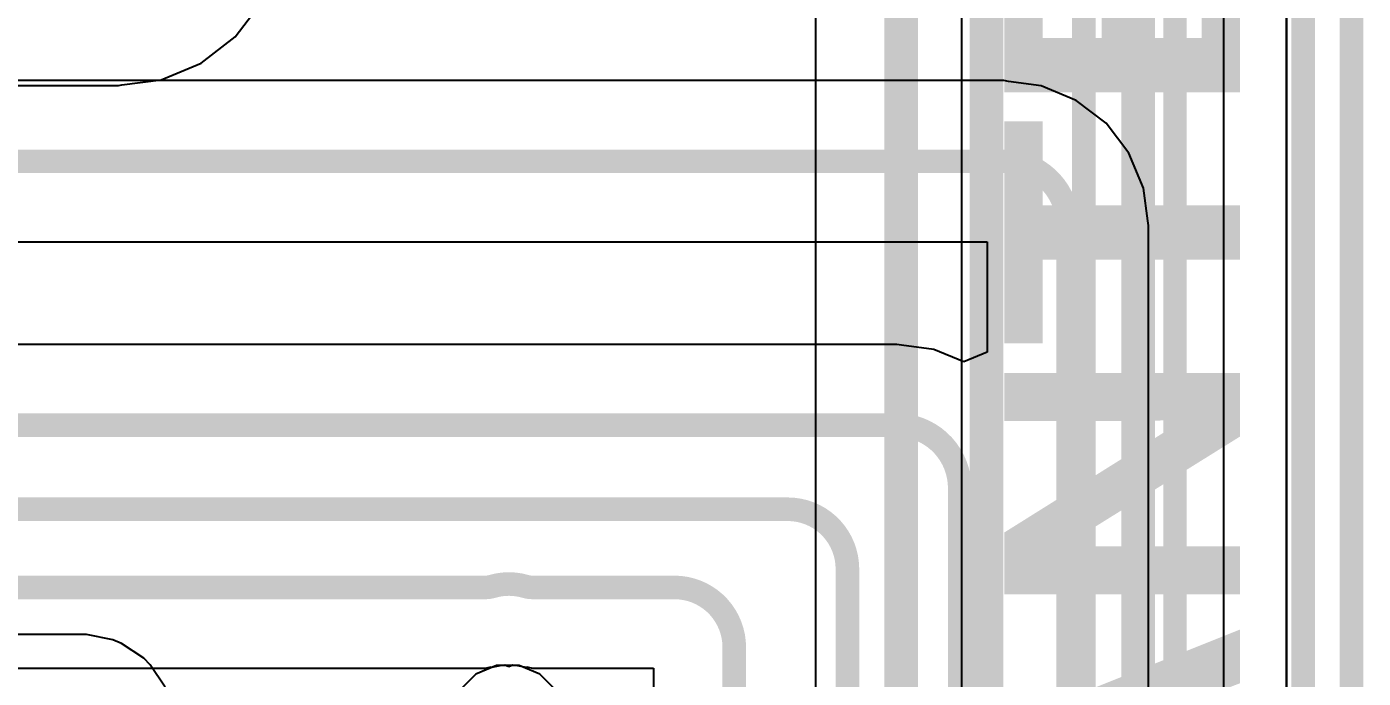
# Model space of a CAD drawing. Header units: inches. Extents: x -2 to 5376, y -4 to 5426.
# Drawn here: x 122.42 to 132.51, y 46.42 to 51.33 of the extents above; entities that cross this region are included whole.
import ezdxf

# ---------------------------------------------------------------- set-up
doc = ezdxf.new("R2010")
doc.units = ezdxf.units.IN
for name, color, linetype in [('Bottom Layer', 5, 'Continuous'), ('Layer 1', 16, 'Continuous'), ('Layer 2', 76, 'Continuous'), ('Multi-Layer', 9, 'Continuous'), ('Top Layer', 1, 'Continuous'), ('Top Overlay', 2, 'Continuous')]:
    doc.layers.add(name, color=color, linetype=linetype)
doc.styles.add('Arial Black_Bold', font='', dxfattribs={"height": 0.2})
doc.styles.get('Arial Black_Bold').set_extended_font_data('Arial Black', bold=True)

msp = doc.modelspace()

# ---------------------------------------------------------------- linework, layer by layer
at = {"layer": 'Bottom Layer'}
for p, q in [((131.457, 35.306), (131.457, 61.435)), ((128.375, 60.138), (128.375, 35.845)), ((131.93, 52.476), (131.93, 44.806))]:
    msp.add_line(p, q, dxfattribs=at)
for points in [[(130.81, 35.306, 0.254, 0.254, 0), (130.81, 61.435, 0.254, 0.254, 0)], [(129.667, 36.283, 0.254, 0.254, 0), (129.667, 60.325, 0.254, 0.254, 0)], [(129.022, 35.845, 0.254, 0.254, 0), (129.022, 60.208, 0.254, 0.254, 0)]]:
    msp.add_lwpolyline(points, format="xyseb", dxfattribs=at)
at = {"layer": 'Layer 1'}
for p, q in [((131.93, 52.476), (131.93, 44.806)), ((129.796, 50.926), (119.542, 50.926)), ((129.831, 50.919), (129.796, 50.926)), ((130.078, 50.886), (129.831, 50.919)), ((130.342, 50.777), (130.078, 50.886)), ((130.568, 50.604), (130.342, 50.777)), ((130.741, 50.378), (130.568, 50.604)), ((130.85, 50.115), (130.741, 50.378)), ((130.883, 49.868), (130.85, 50.115)), ((130.89, 49.832), (130.883, 49.868)), ((130.89, 35.629), (130.89, 49.832)), ((119.396, 49.709), (129.672, 49.709)), ((129.672, 49.709), (129.672, 48.878)), ((128.988, 48.936), (111.071, 48.936)), ((129.025, 48.929), (128.988, 48.936)), ((129.268, 48.897), (129.025, 48.929)), ((129.495, 48.803), (129.268, 48.897)), ((129.672, 48.878), (129.495, 48.803)), ((125.933, 46.501), (125.994, 46.513)), ((125.994, 46.513), (126.029, 46.518)), ((126.029, 46.518), (126.06, 46.505)), ((126.06, 46.505), (126.091, 46.518)), ((126.091, 46.518), (126.125, 46.513)), ((126.125, 46.513), (126.188, 46.501)), ((112.51, 46.493), (125.881, 46.493)), ((125.881, 46.493), (125.926, 46.502)), ((125.926, 46.502), (125.933, 46.501)), ((126.188, 46.501), (126.195, 46.502)), ((126.195, 46.502), (126.239, 46.493)), ((126.239, 46.493), (127.153, 46.493)), ((127.153, 46.493), (127.153, 41.32))]:
    msp.add_line(p, q, dxfattribs=at)
for points in [[(119.396, 50.317, 0.178, 0.178, 0), (129.796, 50.317, 0.178, 0.178, 0)], [(129.796, 50.317, 0.178, 0.178, -0.414214), (130.281, 49.832, 0.178, 0.178, 0)], [(130.281, 35.025, 0.178, 0.178, 0), (130.281, 49.832, 0.178, 0.178, 0)], [(106.594, 48.327, 0.178, 0.178, 0), (128.988, 48.327, 0.178, 0.178, 0)], [(128.988, 48.327, 0.178, 0.178, -0.414214), (129.464, 47.852, 0.178, 0.178, 0)], [(129.464, 38.811, 0.178, 0.178, 0), (129.464, 47.852, 0.178, 0.178, 0)], [(105.889, 47.692, 0.178, 0.178, 0), (128.165, 47.692, 0.178, 0.178, 0)], [(128.165, 47.692, 0.178, 0.178, -0.414214), (128.616, 47.242, 0.178, 0.178, 0)], [(128.616, 39.262, 0.178, 0.178, 0), (128.616, 47.242, 0.178, 0.178, 0)], [(125.933, 47.109, 0.178, 0.178, -0.147389), (126.188, 47.109, 0.178, 0.178, 0)], [(105.169, 47.102, 0.178, 0.178, 0), (125.881, 47.102, 0.178, 0.178, 0)], [(125.933, 47.109, 0.178, 0.178, -0.073817), (125.881, 47.102, 0.178, 0.178, 0)], [(126.239, 47.102, 0.178, 0.178, -0.072789), (126.188, 47.109, 0.178, 0.178, 0)], [(126.239, 47.102, 0.178, 0.178, 0), (127.31, 47.102, 0.178, 0.178, 0)], [(127.31, 47.102, 0.178, 0.178, -0.414214), (127.762, 46.65, 0.178, 0.178, 0)], [(127.762, 39.42, 0.178, 0.178, 0), (127.762, 46.65, 0.178, 0.178, 0)]]:
    msp.add_lwpolyline(points, format="xyseb", dxfattribs=at)
for points in [[(129.752, 50.317, 0.0889, 0.0889, 1), (129.84, 50.317, 0.0889, 0.0889, 1)], [(129.752, 50.317, 0.0889, 0.0889, 1), (129.84, 50.317, 0.0889, 0.0889, 1)], [(130.237, 49.832, 0.0889, 0.0889, 1), (130.325, 49.832, 0.0889, 0.0889, 1)], [(130.237, 49.832, 0.0889, 0.0889, 1), (130.325, 49.832, 0.0889, 0.0889, 1)], [(128.944, 48.327, 0.0889, 0.0889, 1), (129.033, 48.327, 0.0889, 0.0889, 1)], [(128.944, 48.327, 0.0889, 0.0889, 1), (129.033, 48.327, 0.0889, 0.0889, 1)], [(129.419, 47.852, 0.0889, 0.0889, 1), (129.508, 47.852, 0.0889, 0.0889, 1)], [(129.419, 47.852, 0.0889, 0.0889, 1), (129.508, 47.852, 0.0889, 0.0889, 1)], [(128.121, 47.692, 0.0889, 0.0889, 1), (128.21, 47.692, 0.0889, 0.0889, 1)], [(128.121, 47.692, 0.0889, 0.0889, 1), (128.21, 47.692, 0.0889, 0.0889, 1)], [(128.572, 47.242, 0.0889, 0.0889, 1), (128.661, 47.242, 0.0889, 0.0889, 1)], [(128.572, 47.242, 0.0889, 0.0889, 1), (128.661, 47.242, 0.0889, 0.0889, 1)], [(125.837, 47.102, 0.0889, 0.0889, 1), (125.926, 47.102, 0.0889, 0.0889, 1)], [(125.837, 47.102, 0.0889, 0.0889, 1), (125.926, 47.102, 0.0889, 0.0889, 1)], [(125.888, 47.109, 0.0889, 0.0889, 1), (125.977, 47.109, 0.0889, 0.0889, 1)], [(125.888, 47.109, 0.0889, 0.0889, 1), (125.977, 47.109, 0.0889, 0.0889, 1)], [(126.144, 47.109, 0.0889, 0.0889, 1), (126.233, 47.109, 0.0889, 0.0889, 1)], [(126.144, 47.109, 0.0889, 0.0889, 1), (126.233, 47.109, 0.0889, 0.0889, 1)], [(126.195, 47.102, 0.0889, 0.0889, 1), (126.284, 47.102, 0.0889, 0.0889, 1)], [(126.195, 47.102, 0.0889, 0.0889, 1), (126.284, 47.102, 0.0889, 0.0889, 1)], [(127.266, 47.102, 0.0889, 0.0889, 1), (127.355, 47.102, 0.0889, 0.0889, 1)], [(127.266, 47.102, 0.0889, 0.0889, 1), (127.355, 47.102, 0.0889, 0.0889, 1)], [(127.718, 46.65, 0.0889, 0.0889, 1), (127.806, 46.65, 0.0889, 0.0889, 1)], [(127.718, 46.65, 0.0889, 0.0889, 1), (127.806, 46.65, 0.0889, 0.0889, 1)]]:
    msp.add_lwpolyline(points, format="xyseb", close=True, dxfattribs=at)
at = {"layer": 'Layer 2'}
for p, q in [((129.476, 60.958), (129.476, 45.008)), ((125.968, 46.513), (125.811, 46.448)), ((126.138, 46.513), (125.968, 46.513)), ((126.295, 46.448), (126.138, 46.513)), ((125.811, 46.448), (125.691, 46.327)), ((126.415, 46.327), (126.295, 46.448))]:
    msp.add_line(p, q, dxfattribs=at)
for points in [[(132.421, 38.092, 0.178, 0.178, 0), (132.421, 72.477, 0.178, 0.178, 0)], [(132.057, 42.305, 0.178, 0.178, 0), (132.057, 70.794, 0.178, 0.178, 0)], [(131.089, 44.064, 0.178, 0.178, 0), (131.089, 70.329, 0.178, 0.178, 0)], [(130.4, 44.745, 0.178, 0.178, 0), (130.4, 68.986, 0.178, 0.178, 0)]]:
    msp.add_lwpolyline(points, format="xyseb", dxfattribs=at)
at = {"layer": 'Multi-Layer'}
msp.add_line((131.93, 44.806), (131.93, 52.476), dxfattribs=at)
at = {"layer": 'Top Layer'}
for p, q in [((131.93, 52.476), (131.93, 44.806)), ((123.994, 51.256), (124.192, 51.514)), ((123.737, 51.058), (123.994, 51.256)), ((123.436, 50.933), (123.737, 51.058)), ((121.09, 50.889), (123.114, 50.889)), ((123.114, 50.889), (123.14, 50.894)), ((123.14, 50.894), (123.436, 50.933)), ((122.872, 46.746), (121.113, 46.746)), ((123.07, 46.707), (122.872, 46.746)), ((123.136, 46.679), (123.07, 46.707)), ((123.07, 46.707), (123.07, 46.707)), ((123.304, 46.567), (123.136, 46.679)), ((123.136, 46.679), (123.136, 46.679)), ((123.354, 46.517), (123.304, 46.567)), ((123.304, 46.567), (123.304, 46.567)), ((123.466, 46.349), (123.354, 46.517))]:
    msp.add_line(p, q, dxfattribs=at)

# ---------------------------------------------------------------- texts
at = {"layer": 'Top Overlay', "style": 'Arial Black_Bold'}
msp.add_text('ANTENNA', height=1.778, rotation=90, dxfattribs=at).set_placement((131.579, 44.806))

doc.saveas('drawing.dxf')
